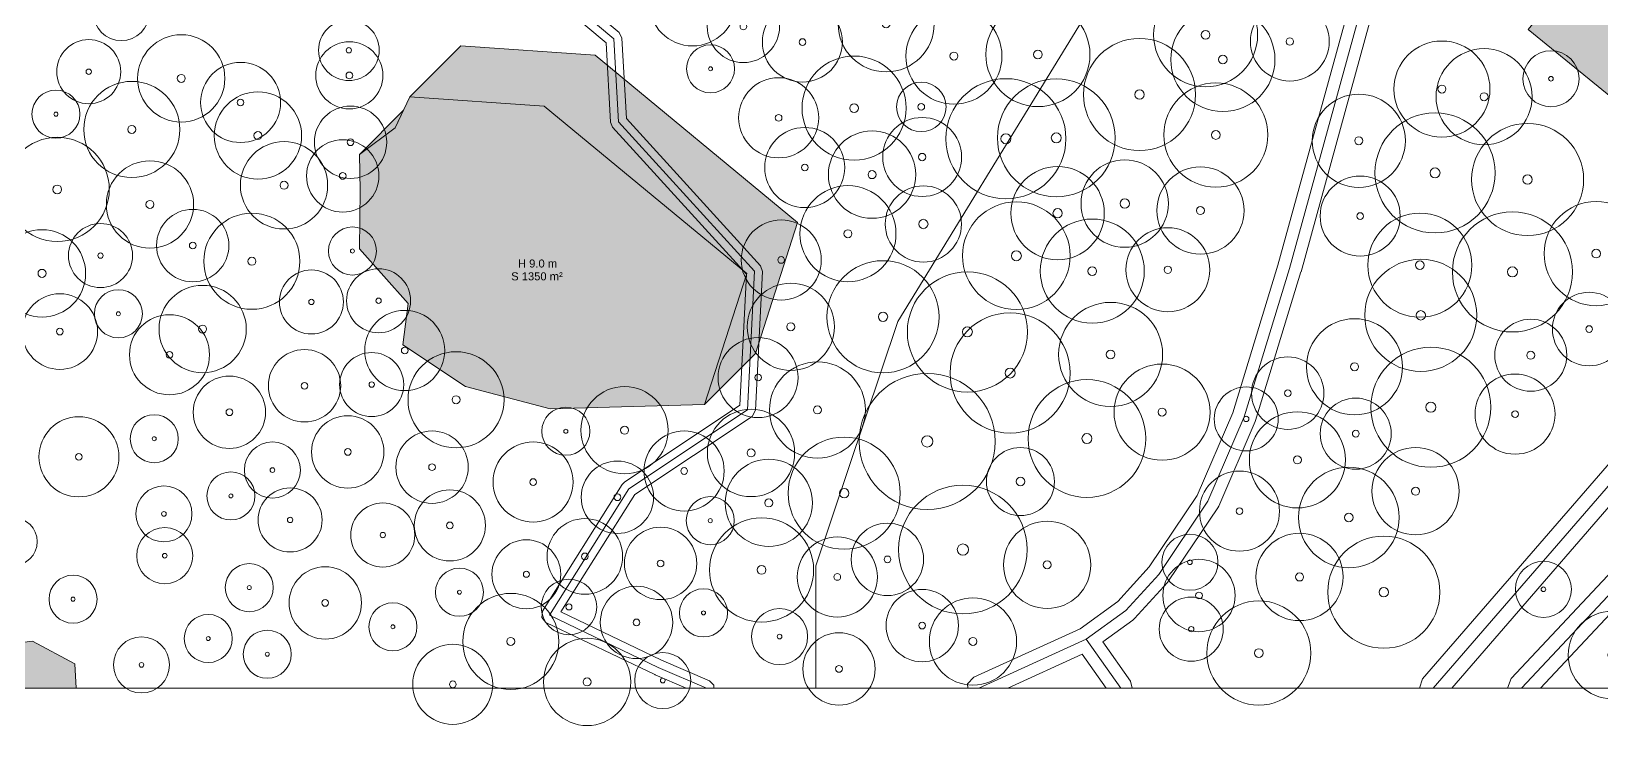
# Model space of a CAD drawing. Header units: metres. Extents: x -7 to 1019, y -7 to 1014.
# Drawn here: x 342.4 to 538.6, y -4.7 to 82 of the extents above; entities that cross this region are included whole.
import ezdxf

# ---------------------------------------------------------------- set-up
doc = ezdxf.new("R2010")
doc.units = ezdxf.units.M
doc.header["$MEASUREMENT"] = 0
for name, color, linetype, lineweight, true_color in [('TPX_BUILDING_AREAS_TEXT', 7, 'CONTINUOUS', 0, 0x000000), ('TPX_BUILDING_HEIGHTS_TEXT', 7, 'CONTINUOUS', 0, 0x000000), ('TPX_BUILDINGS', 7, 'CONTINUOUS', 0, 0x000000), ('TPX_BUILDINGS_HATCH', 7, 'CONTINUOUS', 0, 0xf0f0f0), ('TPX_BUILDINGS_SHADOWS_HATCH', 7, 'CONTINUOUS', 0, 0x000000), ('TPX_BUILDINGS_SHADOWS_OUTLINES', 7, 'CONTINUOUS', 0, 0x000000), ('TPX_CONTOUR_LINES_5M', 7, 'CONTINUOUS', 0, 0x969696), ('TPX_FRAME_PROJECT', 7, 'CONTINUOUS', 0, 0x000000), ('TPX_ROADS_AXES', 7, 'CONTINUOUS', 0, 0x323232), ('TPX_ROADS_CONTOURS', 7, 'CONTINUOUS', 0, 0x646464), ('TPX_VEGETATION_TREES_INDIVIDUAL', 7, 'CONTINUOUS', 0, 0x136734)]:
    doc.layers.add(name, color=color, linetype=linetype, lineweight=lineweight, true_color=true_color)
doc.styles.add('TPX_TEXTE', font='arial.ttf')

# ---------------------------------------------------------------- blocks, each defined once
blk = doc.blocks.new('TREETR004_CR044')
at = {"layer": 'TPX_VEGETATION_TREES_INDIVIDUAL'}
for radius in [4.44, 0.417]:
    blk.add_circle((0, 0, 0.04), radius, dxfattribs=at)
blk = doc.blocks.new('TREETR003_CR038')
at = {"layer": 'TPX_VEGETATION_TREES_INDIVIDUAL'}
for radius in [3.79, 0.333]:
    blk.add_circle((0, 0, 0.04), radius, dxfattribs=at)
blk = doc.blocks.new('TREETR005_CR060')
at = {"layer": 'TPX_VEGETATION_TREES_INDIVIDUAL'}
for radius in [6, 0.5]:
    blk.add_circle((0, 0, 0.04), radius, dxfattribs=at)
blk = doc.blocks.new('TREETR005_CR049')
at = {"layer": 'TPX_VEGETATION_TREES_INDIVIDUAL'}
for radius in [4.93, 0.458]:
    blk.add_circle((0, 0, 0.04), radius, dxfattribs=at)
blk = doc.blocks.new('TREETR004_CR031')
at = {"layer": 'TPX_VEGETATION_TREES_INDIVIDUAL'}
for radius in [3.09, 0.417]:
    blk.add_circle((0, 0, 0.04), radius, dxfattribs=at)
blk = doc.blocks.new('TREETR006_CR070')
at = {"layer": 'TPX_VEGETATION_TREES_INDIVIDUAL'}
for radius in [7, 0.583]:
    blk.add_circle((0, 0, 0.04), radius, dxfattribs=at)
blk = doc.blocks.new('TREETR003_CR030')
at = {"layer": 'TPX_VEGETATION_TREES_INDIVIDUAL'}
for radius in [3, 0.25]:
    blk.add_circle((0, 0, 0.04), radius, dxfattribs=at)
blk = doc.blocks.new('TREETR004_CR045')
at = {"layer": 'TPX_VEGETATION_TREES_INDIVIDUAL'}
for radius in [4.52, 0.417]:
    blk.add_circle((0, 0, 0.04), radius, dxfattribs=at)
blk = doc.blocks.new('TREETR004_CR047')
at = {"layer": 'TPX_VEGETATION_TREES_INDIVIDUAL'}
for radius in [4.72, 0.417]:
    blk.add_circle((0, 0, 0.04), radius, dxfattribs=at)
blk = doc.blocks.new('TREETR006_CR074')
at = {"layer": 'TPX_VEGETATION_TREES_INDIVIDUAL'}
for radius in [7.35, 0.625]:
    blk.add_circle((0, 0, 0.04), radius, dxfattribs=at)
blk = doc.blocks.new('TREETR005_CR052')
at = {"layer": 'TPX_VEGETATION_TREES_INDIVIDUAL'}
for radius in [5.24, 0.458]:
    blk.add_circle((0, 0, 0.04), radius, dxfattribs=at)
blk = doc.blocks.new('TREETR003_CR040')
at = {"layer": 'TPX_VEGETATION_TREES_INDIVIDUAL'}
for radius in [4, 0.333]:
    blk.add_circle((0, 0, 0.04), radius, dxfattribs=at)
blk = doc.blocks.new('TREETR006_CR058')
at = {"layer": 'TPX_VEGETATION_TREES_INDIVIDUAL'}
for radius in [5.83, 0.583]:
    blk.add_circle((0, 0, 0.04), radius, dxfattribs=at)
blk = doc.blocks.new('TREETR004_CR050')
at = {"layer": 'TPX_VEGETATION_TREES_INDIVIDUAL'}
for radius in [5, 0.417]:
    blk.add_circle((0, 0, 0.04), radius, dxfattribs=at)
blk = doc.blocks.new('TREETR005_CR063')
at = {"layer": 'TPX_VEGETATION_TREES_INDIVIDUAL'}
for radius in [6.28, 0.542]:
    blk.add_circle((0, 0, 0.04), radius, dxfattribs=at)
blk = doc.blocks.new('TREETR006_CR048')
at = {"layer": 'TPX_VEGETATION_TREES_INDIVIDUAL'}
for radius in [4.76, 0.583]:
    blk.add_circle((0, 0, 0.04), radius, dxfattribs=at)
blk = doc.blocks.new('TREETR004_CR042')
at = {"layer": 'TPX_VEGETATION_TREES_INDIVIDUAL'}
for radius in [4.19, 0.417]:
    blk.add_circle((0, 0, 0.04), radius, dxfattribs=at)
blk = doc.blocks.new('TREETR004_CR035')
at = {"layer": 'TPX_VEGETATION_TREES_INDIVIDUAL'}
for radius in [3.47, 0.375]:
    blk.add_circle((0, 0, 0.04), radius, dxfattribs=at)
blk = doc.blocks.new('TREETR005_CR058')
at = {"layer": 'TPX_VEGETATION_TREES_INDIVIDUAL'}
for radius in [5.82, 0.5]:
    blk.add_circle((0, 0, 0.04), radius, dxfattribs=at)
blk = doc.blocks.new('TREETR005_CR055')
at = {"layer": 'TPX_VEGETATION_TREES_INDIVIDUAL'}
for radius in [5.45, 0.5]:
    blk.add_circle((0, 0, 0.04), radius, dxfattribs=at)
blk = doc.blocks.new('TREETR004_CR043')
at = {"layer": 'TPX_VEGETATION_TREES_INDIVIDUAL'}
for radius in [4.3, 0.375]:
    blk.add_circle((0, 0, 0.04), radius, dxfattribs=at)
blk = doc.blocks.new('TREETR006_CR075')
at = {"layer": 'TPX_VEGETATION_TREES_INDIVIDUAL'}
for radius in [7.5, 0.625]:
    blk.add_circle((0, 0, 0.04), radius, dxfattribs=at)
blk = doc.blocks.new('TREETR007_CR080')
at = {"layer": 'TPX_VEGETATION_TREES_INDIVIDUAL'}
for radius in [8.03, 0.708]:
    blk.add_circle((0, 0, 0.04), radius, dxfattribs=at)
blk = doc.blocks.new('TREETR005_CR045')
at = {"layer": 'TPX_VEGETATION_TREES_INDIVIDUAL'}
for radius in [4.5, 0.5]:
    blk.add_circle((0, 0, 0.04), radius, dxfattribs=at)
blk = doc.blocks.new('TREETR006_CR055')
at = {"layer": 'TPX_VEGETATION_TREES_INDIVIDUAL'}
for radius in [5.46, 0.583]:
    blk.add_circle((0, 0, 0.04), radius, dxfattribs=at)
blk = doc.blocks.new('TREETR005_CR065')
at = {"layer": 'TPX_VEGETATION_TREES_INDIVIDUAL'}
for radius in [6.5, 0.542]:
    blk.add_circle((0, 0, 0.04), radius, dxfattribs=at)
blk = doc.blocks.new('TREETR005_CR043')
at = {"layer": 'TPX_VEGETATION_TREES_INDIVIDUAL'}
for radius in [4.25, 0.542]:
    blk.add_circle((0, 0, 0.04), radius, dxfattribs=at)
blk = doc.blocks.new('TREETR003_CR035')
at = {"layer": 'TPX_VEGETATION_TREES_INDIVIDUAL'}
for radius in [3.5, 0.292]:
    blk.add_circle((0, 0, 0.04), radius, dxfattribs=at)
blk = doc.blocks.new('TREETR004_CR046')
at = {"layer": 'TPX_VEGETATION_TREES_INDIVIDUAL'}
for radius in [4.59, 0.417]:
    blk.add_circle((0, 0, 0.04), radius, dxfattribs=at)
blk = doc.blocks.new('TREETR006_CR067')
at = {"layer": 'TPX_VEGETATION_TREES_INDIVIDUAL'}
for radius in [6.72, 0.625]:
    blk.add_circle((0, 0, 0.04), radius, dxfattribs=at)
blk = doc.blocks.new('TREETR007_CR085')
at = {"layer": 'TPX_VEGETATION_TREES_INDIVIDUAL'}
for radius in [8.5, 0.708]:
    blk.add_circle((0, 0, 0.04), radius, dxfattribs=at)

msp = doc.modelspace()

# ---------------------------------------------------------------- hatches: boundary and pattern name
at = {"layer": 'TPX_BUILDINGS_HATCH'}
for points in [[(540.52, 120.11), (520.1, 95.23), (532.11, 85.47), (529.43, 82.2), (552.1, 63.78), (564.17, 78.48), (554.51, 86.32), (550.97, 111.42), (553.27, 114.23), (571.66, 99.28), (572.88, 100.76), (579.84, 95.09), (586.74, 103.5), (588.85, 106.08), (590.64, 104.64), (601.67, 118.07), (589, 128.34), (577.74, 114.62), (556.02, 132.27), (570.48, 149.88), (560.21, 158.23), (555.83, 152.89), (551.89, 156.07), (549.22, 152.82), (543.58, 157.41), (532.73, 144.2), (546.22, 133.24), (540.81, 126.65), (547.23, 121.43), (543.89, 117.37), (540.52, 120.11)], [(387.89, 69.93), (383.41, 66.6), (383.5, 62.14), (383.43, 54.81), (389.53, 48.01), (388.83, 42.84), (396.67, 37.65), (407.27, 34.87), (426.55, 35.42), (431.81, 51.75), (406.52, 72.64), (389.73, 73.79), (387.89, 69.93)]]:
    msp.add_hatch(color=256, dxfattribs=at).paths.add_polyline_path(points)
at = {"layer": 'TPX_BUILDINGS_SHADOWS_HATCH'}
for points in [[(396.1, 80.15), (389.73, 73.79), (406.52, 72.64), (431.81, 51.75), (426.55, 35.42), (432.91, 41.78), (438.17, 58.12), (412.88, 79), (396.1, 80.15)], [(388.94, 72.14), (383.41, 66.6), (387.89, 69.93), (388.94, 72.14)], [(329.67, 4.24), (325.43, 0), (325.45, 0), (338.32, 1.63), (341.35, 0), (348.02, 0), (347.85, 3.03), (342.57, 5.87), (329.67, 4.24)]]:
    msp.add_hatch(color=256, dxfattribs=at).paths.add_polyline_path(points)

# ---------------------------------------------------------------- linework, layer by layer
at = {"layer": 'TPX_BUILDINGS', "elevation": 0.04}
msp.add_lwpolyline([(540.52, 120.11), (520.1, 95.23), (532.11, 85.47), (529.43, 82.2), (552.1, 63.78)], dxfattribs=at)
msp.add_lwpolyline([(387.89, 69.93), (383.41, 66.6), (383.5, 62.14), (383.43, 54.81), (389.53, 48.01), (388.83, 42.84), (396.67, 37.65), (407.27, 34.87), (426.55, 35.42), (431.81, 51.75), (406.52, 72.64), (389.73, 73.79)], close=True, dxfattribs=at)
at = {"layer": 'TPX_BUILDINGS_SHADOWS_OUTLINES', "elevation": 0.04}
for points in [[(396.1, 80.15), (389.73, 73.79), (406.52, 72.64), (431.81, 51.75), (426.55, 35.42), (432.91, 41.78), (438.17, 58.12), (412.88, 79)], [(388.94, 72.14), (383.41, 66.6), (387.89, 69.93)], [(329.67, 4.24), (325.43, 0), (325.45, 0), (338.32, 1.63), (341.35, 0), (348.02, 0), (347.85, 3.03), (342.57, 5.87)]]:
    msp.add_lwpolyline(points, close=True, dxfattribs=at)
at = {"layer": 'TPX_CONTOUR_LINES_5M', "elevation": 0.05}
msp.add_lwpolyline([(440.45, 0), (440.45, 15.26), (450.7, 45.78), (492.77, 114.35), (553.72, 137.33), (626.64, 228.89), (599.31, 241.01), (546.04, 238.88), (515.56, 289.93), (548.4, 350.97), (569.95, 412), (568.2, 473.04), (599.31, 484.9), (623.51, 534.08), (599.31, 552.56), (572.67, 551.86), (548.44, 534.08), (546.04, 520.8), (524.83, 564.6), (492.77, 599.29), (439.49, 618.67), (412.86, 611.01), (402.88, 564.6), (332.95, 499.16)], dxfattribs=at)
at = {"layer": 'TPX_FRAME_PROJECT', "elevation": 0}
msp.add_lwpolyline([(0, 0), (1012.17, 0), (1012.17, 1007.12), (0, 1007.12)], close=True, dxfattribs=at)
at = {"layer": 'TPX_ROADS_AXES', "elevation": 0.03}
for points in [[(474.22, 6.1), (479.17, 9.69), (483.29, 14.2), (489.41, 23.33), (493.95, 33.85), (499.62, 52.38), (511.95, 97.13), (515.11, 112.05), (516.69, 124.89), (517.89, 145.8), (517.95, 167.73), (517.96, 170.87), (518.45, 180.15), (521.08, 209.82), (521.1, 216.6), (520.05, 222.74), (517.47, 227.39), (497.75, 252.16)], [(517.57, 0), (574.04, 65.1), (616.34, 105.87), (655.98, 145.04), (664.59, 155.24), (671.98, 169.69), (675.68, 185), (678.07, 199.3), (680.5, 250.56)], [(426.79, 0), (420.75, 2.58), (407.16, 9.09), (417.09, 24.88), (431.92, 34.75), (432.79, 52.04), (415.79, 70.7), (415.22, 81.05), (392.5, 100.07)], [(576.1, 51.59), (543.18, 15.51), (528.61, 0)], [(460.81, 0), (474.22, 6.1)], [(478.56, 0), (474.22, 6.1)]]:
    msp.add_lwpolyline(points, dxfattribs=at)
at = {"layer": 'TPX_ROADS_CONTOURS', "elevation": 0.03}
for points in [[(392.69, 98.6), (414.25, 80.56), (414.79, 70.64), (415.05, 70.02), (431.77, 51.67), (430.95, 35.3), (416.53, 25.71), (416.24, 25.41), (406.31, 9.62), (406.2, 8.81), (406.73, 8.19), (420.32, 1.68), (420.36, 1.66), (424.24, 0), (427.71, 0), (427.71, 0.37), (427.18, 0.92), (421.16, 3.49), (408.6, 9.51), (417.82, 24.17), (432.48, 33.92), (432.92, 34.7), (433.79, 51.99), (433.53, 52.71), (416.77, 71.11), (416.22, 81.11), (415.86, 81.82), (394.45, 99.74)], [(510.49, 97.48), (498.18, 52.8), (492.54, 34.37), (488.09, 24.05), (482.1, 15.13), (478.17, 10.82), (473.47, 7.4), (460.19, 1.37), (459.41, 0.53), (459.42, 0), (464.43, 0), (473.72, 4.22), (476.72, 0), (479.98, 0), (479.78, 0.87), (476.31, 5.76), (480.05, 8.48), (480.28, 8.68), (484.39, 13.19), (484.53, 13.37), (490.66, 22.49), (490.79, 22.73), (495.33, 33.26), (495.38, 33.41), (501.06, 51.94), (501.07, 51.98), (513.39, 96.73)], [(572.72, 66.25), (516.25, 1.15), (515.87, 0), (519.89, 0), (575.31, 63.89)], [(541.9, 16.7), (527.33, 1.2), (526.88, 0), (531.01, 0), (543.46, 13.25)]]:
    msp.add_lwpolyline(points, dxfattribs=at)

# ---------------------------------------------------------------- block references
at = {"layer": 'TPX_VEGETATION_TREES_INDIVIDUAL'}
for name, p in [('TREETR005_CR055', (425.04, 85.61, 0.04)), ('TREETR005_CR060', (449.23, 82.92, 0.04)), ('TREETR003_CR035', (353.67, 84.32, 0.04)), ('TREETR004_CR045', (431.39, 82.6, 0.04)), ('TREETR005_CR065', (489.15, 81.55, 0.04)), ('TREETR004_CR050', (438.77, 80.64, 0.04)), ('TREETR005_CR060', (457.7, 78.89, 0.04)), ('TREETR005_CR065', (468.2, 79.08, 0.04)), ('TREETR005_CR065', (491.31, 78.46, 0.04)), ('TREETR005_CR049', (499.67, 80.7, 0.04)), ('TREETR003_CR038', (382.1, 79.62, 0.04)), ('TREETR003_CR040', (349.6, 76.94, 0.04)), ('TREETR005_CR055', (361.16, 76.1, 0.04)), ('TREETR004_CR042', (382.16, 76.48, 0.04)), ('TREETR006_CR070', (480.89, 74.09, 0.04)), ('TREETR005_CR060', (518.67, 74.77, 0.04)), ('TREETR003_CR030', (427.29, 77.3, 0.04)), ('TREETR005_CR065', (445.22, 72.4, 0.04)), ('TREETR005_CR060', (523.94, 73.82, 0.04)), ('TREETR003_CR035', (532.3, 76.06, 0.04)), ('TREETR004_CR050', (368.57, 73.1, 0.04)), ('TREETR003_CR030', (345.5, 71.64, 0.04)), ('TREETR005_CR060', (354.98, 69.73, 0.04)), ('TREETR004_CR050', (435.8, 71.19, 0.04)), ('TREETR004_CR031', (453.62, 72.55, 0.04)), ('TREETR006_CR075', (464.19, 68.57, 0.04)), ('TREETR006_CR074', (470.49, 68.68, 0.04)), ('TREETR005_CR065', (490.43, 69.04, 0.04)), ('TREETR005_CR055', (370.74, 68.97, 0.04)), ('TREETR004_CR045', (382.31, 68.13, 0.04)), ('TREETR005_CR058', (508.29, 68.32, 0.04)), ('TREETR005_CR049', (453.73, 66.29, 0.04)), ('TREETR006_CR075', (517.81, 64.31, 0.04)), ('TREETR005_CR065', (345.67, 62.25, 0.04)), ('TREETR004_CR050', (439.06, 64.98, 0.04)), ('TREETR005_CR055', (447.47, 64.09, 0.04)), ('TREETR006_CR070', (529.38, 63.48, 0.04)), ('TREETR005_CR055', (374, 62.76, 0.04)), ('TREETR004_CR045', (381.33, 63.93, 0.04)), ('TREETR005_CR055', (357.25, 60.37, 0.04)), ('TREETR006_CR058', (470.66, 59.28, 0.04)), ('TREETR006_CR055', (479.04, 60.48, 0.04)), ('TREETR005_CR055', (488.5, 59.61, 0.04)), ('TREETR004_CR050', (508.46, 58.92, 0.04)), ('TREETR005_CR060', (444.46, 56.72, 0.04)), ('TREETR006_CR048', (453.88, 57.93, 0.04)), ('TREETR004_CR045', (362.59, 55.24, 0.04)), ('TREETR005_CR060', (369.98, 53.28, 0.04)), ('TREETR006_CR067', (465.5, 53.97, 0.04)), ('TREETR005_CR065', (515.92, 52.79, 0.04)), ('TREETR006_CR075', (527.48, 51.95, 0.04)), ('TREETR005_CR065', (537.94, 54.23, 0.04)), ('TREETR005_CR055', (343.76, 51.77, 0.04)), ('TREETR003_CR040', (351.07, 53.99, 0.04)), ('TREETR003_CR030', (382.55, 54.56, 0.04)), ('TREETR004_CR050', (436.12, 53.44, 0.04)), ('TREETR005_CR065', (474.99, 52.05, 0.04)), ('TREETR005_CR052', (484.43, 52.22, 0.04)), ('TREETR006_CR070', (448.84, 46.35, 0.04)), ('TREETR006_CR070', (516.03, 46.53, 0.04)), ('TREETR003_CR040', (377.42, 48.2, 0.04)), ('TREETR003_CR040', (385.81, 48.35, 0.04)), ('TREETR006_CR075', (459.38, 44.46, 0.04)), ('TREETR004_CR047', (345.99, 44.5, 0.04)), ('TREETR003_CR030', (353.3, 46.72, 0.04)), ('TREETR005_CR055', (363.83, 44.82, 0.04)), ('TREETR005_CR055', (437.32, 45.1, 0.04)), ('TREETR004_CR046', (537.06, 44.82, 0.04)), ('TREETR004_CR050', (389.08, 42.14, 0.04)), ('TREETR005_CR065', (477.28, 41.65, 0.04)), ('TREETR004_CR050', (359.69, 41.61, 0.04)), ('TREETR006_CR075', (464.72, 39.33, 0.04)), ('TREETR005_CR060', (507.75, 40.11, 0.04)), ('TREETR005_CR045', (529.77, 41.55, 0.04)), ('TREETR004_CR050', (433.23, 38.76, 0.04)), ('TREETR004_CR045', (376.56, 37.74, 0.04)), ('TREETR003_CR040', (384.95, 37.89, 0.04)), ('TREETR005_CR060', (395.49, 35.99, 0.04)), ('TREETR004_CR045', (499.41, 36.82, 0.04)), ('TREETR006_CR075', (517.29, 35.06, 0.04)), ('TREETR005_CR060', (440.65, 34.72, 0.04)), ('TREETR007_CR085', (454.37, 30.79, 0.04)), ('TREETR005_CR060', (483.71, 34.45, 0.04)), ('TREETR004_CR045', (367.17, 34.43, 0.04)), ('TREETR005_CR055', (416.55, 32.19, 0.04)), ('TREETR006_CR074', (474.32, 31.15, 0.04)), ('TREETR003_CR040', (494.22, 33.6, 0.04)), ('TREETR004_CR050', (527.81, 34.2, 0.04)), ('TREETR004_CR044', (507.9, 31.76, 0.04)), ('TREETR004_CR050', (348.37, 28.87, 0.04)), ('TREETR003_CR030', (357.78, 31.13, 0.04)), ('TREETR004_CR045', (381.96, 29.48, 0.04)), ('TREETR003_CR030', (409.21, 32.06, 0.04)), ('TREETR005_CR055', (432.35, 29.35, 0.04)), ('TREETR005_CR060', (500.61, 28.49, 0.04)), ('TREETR004_CR045', (392.49, 27.58, 0.04)), ('TREETR004_CR050', (423.99, 27.1, 0.04)), ('TREETR003_CR035', (372.55, 27.22, 0.04)), ('TREETR004_CR050', (405.12, 25.72, 0.04)), ('TREETR006_CR070', (443.99, 24.33, 0.04)), ('TREETR005_CR043', (466.01, 25.78, 0.04)), ('TREETR005_CR055', (515.38, 24.58, 0.04)), ('TREETR004_CR045', (415.65, 23.82, 0.04)), ('TREETR005_CR055', (434.57, 23.12, 0.04)), ('TREETR005_CR063', (507.04, 21.3, 0.04)), ('TREETR003_CR030', (367.36, 23.99, 0.04)), ('TREETR004_CR050', (493.38, 22.09, 0.04)), ('TREETR003_CR035', (359, 21.75, 0.04)), ('TREETR003_CR040', (374.76, 20.99, 0.04)), ('TREETR004_CR044', (394.72, 20.31, 0.04)), ('TREETR003_CR030', (427.26, 20.9, 0.04)), ('TREETR007_CR080', (458.82, 17.29, 0.04)), ('TREETR003_CR040', (386.34, 19.11, 0.04)), ('TREETR003_CR030', (340.16, 18.28, 0.04)), ('TREETR003_CR035', (359.09, 16.53, 0.04)), ('TREETR004_CR047', (411.59, 16.44, 0.04)), ('TREETR004_CR045', (421.05, 15.56, 0.04)), ('TREETR005_CR065', (433.67, 14.75, 0.04)), ('TREETR004_CR045', (449.39, 16.07, 0.04)), ('TREETR005_CR055', (469.35, 15.39, 0.04)), ('TREETR004_CR043', (404.28, 14.21, 0.04)), ('TREETR004_CR050', (443.13, 13.87, 0.04)), ('TREETR003_CR035', (487.19, 15.71, 0.04)), ('TREETR005_CR055', (500.88, 13.87, 0.04)), ('TREETR006_CR070', (511.41, 11.97, 0.04)), ('TREETR004_CR045', (488.32, 11.56, 0.04)), ('TREETR003_CR035', (531.35, 12.33, 0.04)), ('TREETR003_CR030', (347.64, 11.1, 0.04)), ('TREETR003_CR030', (369.66, 12.54, 0.04)), ('TREETR004_CR045', (379.15, 10.63, 0.04)), ('TREETR003_CR030', (395.92, 11.97, 0.04)), ('TREETR005_CR060', (402.33, 5.82, 0.04)), ('TREETR004_CR035', (409.6, 10.13, 0.04)), ('TREETR004_CR045', (418.04, 8.2, 0.04)), ('TREETR003_CR030', (426.41, 9.39, 0.04)), ('TREETR004_CR045', (453.74, 7.8, 0.04)), ('TREETR003_CR030', (387.6, 7.65, 0.04)), ('TREETR003_CR035', (435.92, 6.43, 0.04)), ('TREETR005_CR055', (460.08, 5.82, 0.04)), ('TREETR003_CR040', (487.35, 7.36, 0.04)), ('TREETR005_CR065', (495.8, 4.38, 0.04)), ('TREETR003_CR030', (364.53, 6.19, 0.04)), ('TREETR005_CR055', (539.9, 4.13, 0.04)), ('TREETR003_CR035', (356.19, 2.9, 0.04)), ('TREETR003_CR030', (371.91, 4.23, 0.04)), ('TREETR005_CR055', (411.87, 0.77, 0.04)), ('TREETR004_CR045', (443.34, 2.39, 0.04)), ('TREETR004_CR050', (395.08, 0.47, 0.04)), ('TREETR003_CR035', (421.32, 0.94, 0.04))]:
    msp.add_blockref(name, p, dxfattribs=at)

# ---------------------------------------------------------------- texts
at = {"layer": 'TPX_BUILDING_AREAS_TEXT', "style": 'TPX_TEXTE'}
msp.add_text('S 1350 m²', height=1, dxfattribs=at).set_placement((402.38, 50.9, 0.05))
at = {"layer": 'TPX_BUILDING_HEIGHTS_TEXT', "style": 'TPX_TEXTE'}
msp.add_text('H 9.0 m', height=1, dxfattribs=at).set_placement((403.23, 52.5, 0.05))

doc.saveas('drawing.dxf')
